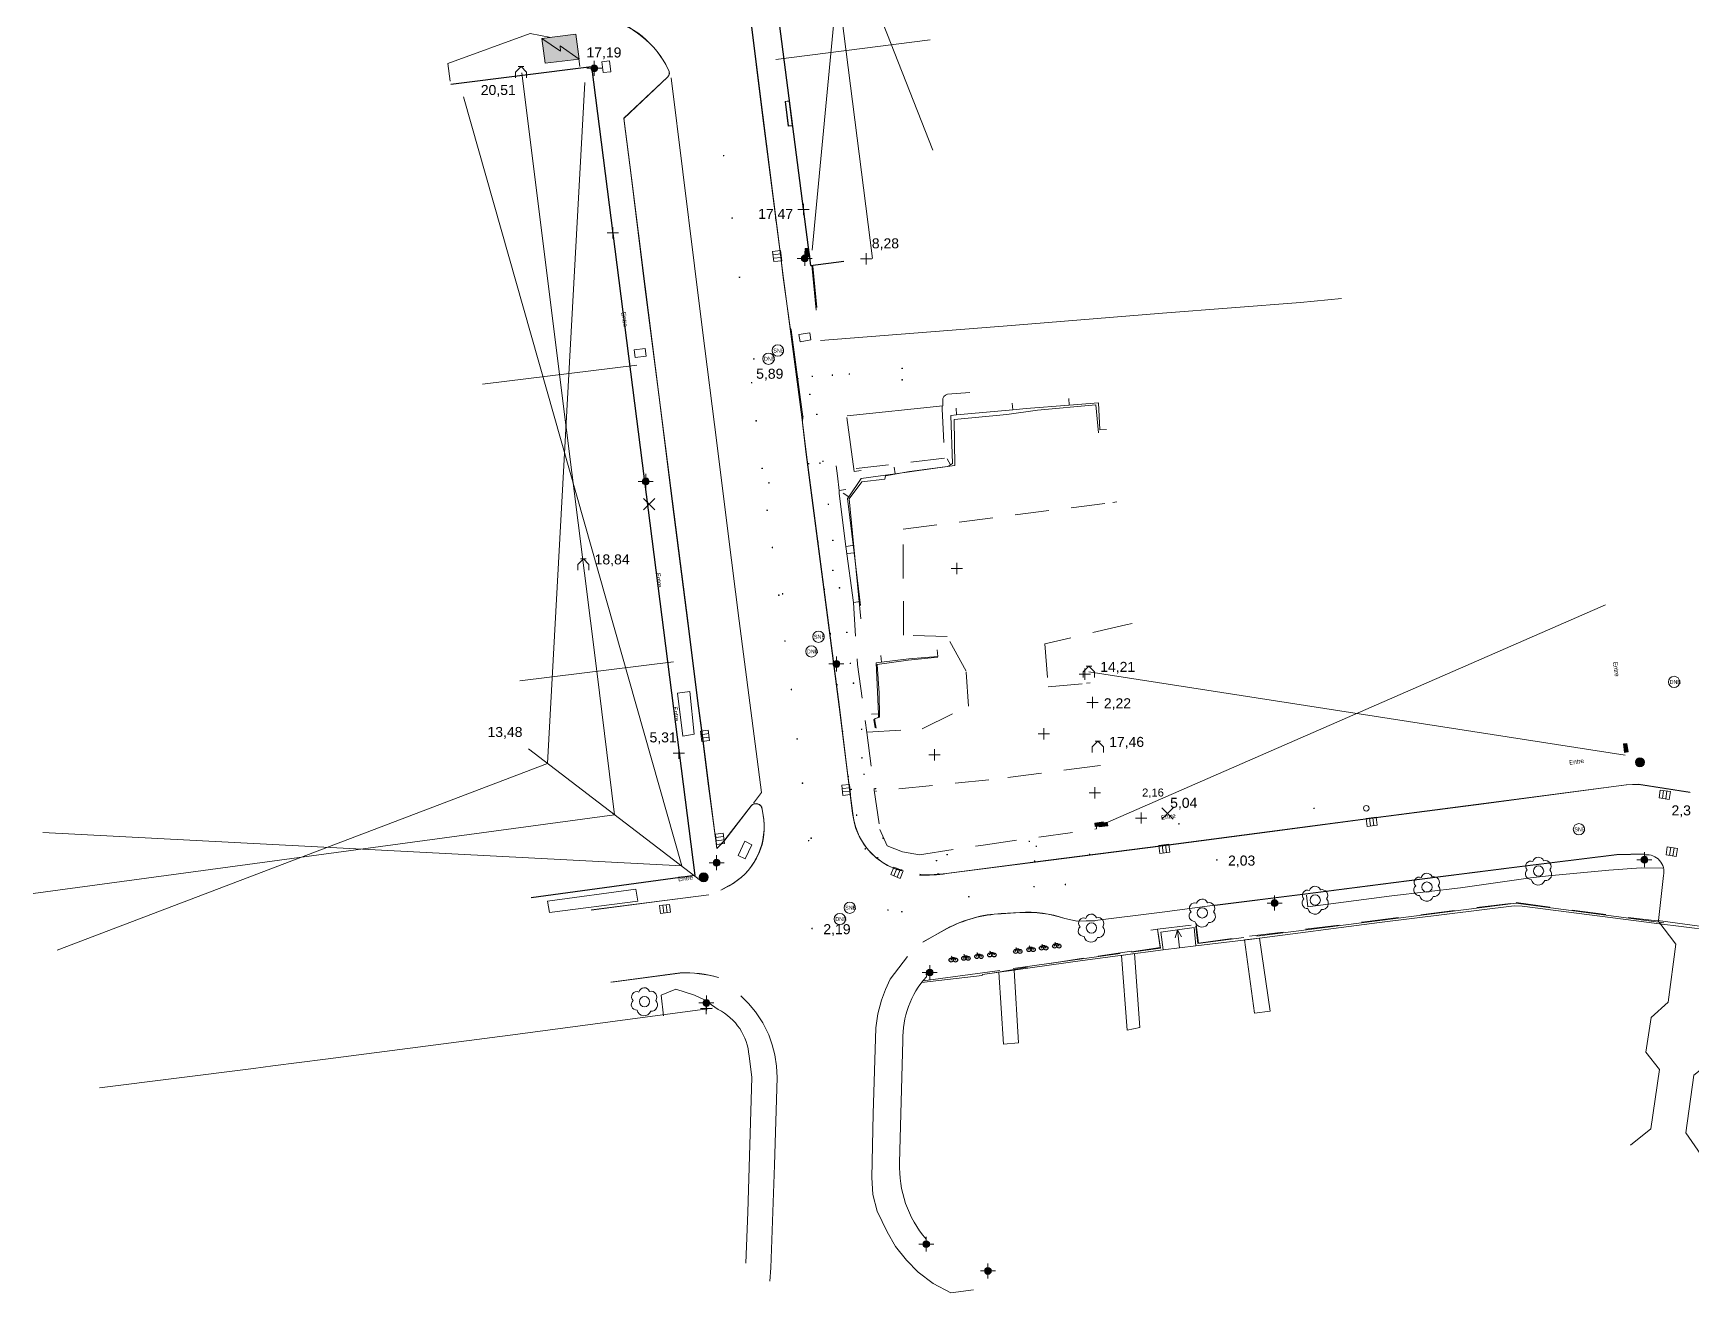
# Model space of a CAD drawing. Header units: metres. Extents: x 102202 to 102550, y 6536111 to 6536964.
# Drawn here: x 102213.7 to 102360.7, y 6536224.1 to 6536335.6 of the extents above; entities that cross this region are included whole.
import ezdxf
from ezdxf.enums import TextEntityAlignment as Align

# ---------------------------------------------------------------- set-up
doc = ezdxf.new("R2010")
doc.units = ezdxf.units.M
for name, pattern in [('BH90_KBK_BEF', [5, 3, -2]), ('BH90_KBK_GC', [3, 1, -2, 0]), ('HELDRAGEN', [0]), ('Heldragen__skalber__', [0])]:
    doc.linetypes.add(name, pattern=pattern)
for name, color, linetype, lineweight in [('Anläggning  linje - Bro', 7, 'BH90_STAKET_V', 0), ('Anläggning  linje - Övrigt', 7, 'HELDRAGEN', 0), ('Hydrografianläggning  linje - Brygga', 7, 'HELDRAGEN', 0), ('Höjdinformation  linje - Taknockslinje', 5, 'HELDRAGEN', 0), ('Höjdinformation  punkt - Golvhöjd', 1, 'HELDRAGEN', 0), ('Höjdinformation  punkt - Takhöjd', 1, 'HELDRAGEN', 0), ('Höjdtext - Golvhöjdsetikett nybyggnadskarta', 7, 'HELDRAGEN', 0), ('Höjdtext - Takfotsetikett', 7, 'HELDRAGEN', 0), ('Höjdtext - Takhöjdsetikett nybyggnadskarta', 7, 'HELDRAGEN', 0), ('Kommunikation  linje - Kantsten ök', 7, 'HELDRAGEN', 0), ('Kommunikation  linje - Målad körbanekant', 7, 'HELDRAGEN', 0), ('Kommunikation  punkt - Parkeringsmätare', 6, 'HELDRAGEN', 0), ('Ledningsanordning - Elanordning', 7, 'HELDRAGEN', 0), ('Terrängpunkt - Gatupunkt', 7, 'HELDRAGEN', 0), ('VA  punkt - NB spill', 1, 'HELDRAGEN', 0), ('VA  punkt - Spolpost', 5, 'HELDRAGEN', 0), ('Vägkant  linje - Gångbana', 7, 'BH90_KBK_GC', 0), ('Vägkant  linje - Körbana', 7, 'BH90_KBK_BEF', 0), ('Vägkant  linje - Körbana på tomt', 7, 'BH90_KBK_BEF', 0), ('Övrigt  linje - Stödmur  underkant', 7, 'HELDRAGEN', 0)]:
    doc.layers.add(name, color=color, linetype=linetype, lineweight=lineweight)
for name, color, linetype, lineweight, true_color in [('Byggnad  linje - Övrig byggnad', 7, 'HELDRAGEN', 9, 0x804000), ('Byggnadstillbehör  linje - Förbindelsegång', 7, 'HELDRAGEN', 0, 0x804000), ('Byggnadstillbehör  linje - Trappa', 7, 'HELDRAGEN', 0, 0x804000), ('Hydrografianläggning  linje - Kaj', 7, 'HELDRAGEN', 0, 0x666666), ('Höjdinformation  linje - Takbrytlinje', 7, 'HELDRAGEN', 0, 0x800080), ('Kartografi  linje  bebyggelse - Byggnad  beteckning', 7, 'HELDRAGEN', 0, 0x804000), ('Kartografi  linje  bebyggelse - Byggnadstillbehör  beteckning', 7, 'HELDRAGEN', 0, 0x804000), ('Kartografisk text höjd och stomnät - Gatuhöjd_etikett', 9, 'HELDRAGEN', 0, 0x808080), ('Kartografisk text höjd och stomnät - Markhöjd', 9, 'HELDRAGEN', 0, 0x808080), ('Kartografisk text höjd och stomnät - Sockehöjd_etikett', 7, 'HELDRAGEN', 0, 0x804000), ('Mark  punkt - Lövträd', 7, 'HELDRAGEN', 0, 0x008000), ('Markanordning  linje - Mur', 7, 'HELDRAGEN', 0, 0x666666), ('Markanordning  linje - Staket', 7, 'BH90_STAKET_V', 0, 0x059033), ('Markanordning  linje - Stödmur', 7, 'Continuous', 0, 0x666666), ('Markanordning  linje - Övrigt', 7, 'HELDRAGEN', 0, 0x666666), ('Terrängpunkt - Markhöjd', 7, 'HELDRAGEN', 0, 0x008000), ('Terrängpunkt - Ospecificerad', 7, 'HELDRAGEN', 0, 0x804000), ('VA  punkt - NB dag', 7, 'HELDRAGEN', 0, 0x008000), ('VA  punkt - RB', 7, 'HELDRAGEN', 0, 0x008000), ('VA  punkt - SB dag', 7, 'HELDRAGEN', 0, 0x008000), ('Övrigt  linje - Övrig linje', 7, 'HELDRAGEN', 0, 0x800080)]:
    doc.layers.add(name, color=color, linetype=linetype, lineweight=lineweight, true_color=true_color)
for name, color, linetype in [('Byggnad EJ_DB', 1, 'HELDRAGEN'), ('Cykelpollare', 1, 'HELDRAGEN'), ('Entre', 1, 'HELDRAGEN')]:
    doc.layers.add(name, color=color, linetype=linetype)
doc.styles.add('Arial', font='arial.ttf')
doc.styles.add('Arial Narrow', font='ARIALN.TTF')
doc.linetypes.add('BH90_STAKET_V', pattern='A,0,[1,tcsingleline.shx,S=0.707107,R=135,X=2.5,Y=0],0,[1,tcsingleline.shx,S=0.707107,R=135,X=2,Y=0],0,[1,tcsingleline.shx,S=2.5,R=0,X=0,Y=0],0,[1,tcsingleline.shx,S=2.5,R=0,X=2.5,Y=0],-5', length=5)

# ---------------------------------------------------------------- blocks, each defined once
blk = doc.blocks.new('Kryss', base_point=(106305.106, 6538322.0946))
at = {"color": 0, "linetype": 'HELDRAGEN'}
for points in [[(106304.606, 6538321.5946), (106305.606, 6538322.5946)], [(106304.606, 6538322.5946), (106305.606, 6538321.5946)]]:
    blk.add_lwpolyline(points, dxfattribs=at)
blk = doc.blocks.new('Takhöjd', base_point=(103707.200883, 6535346.45879))
at = {"color": 36, "true_color": 0x804000}
for points in [[(103707.200883, 6535346.95879), (103706.700883, 6535346.45879), (103706.700883, 6535345.95879)], [(103706.950883, 6535346.95879), (103707.450883, 6535346.95879)], [(103707.200883, 6535346.95879), (103707.700883, 6535346.45879), (103707.700883, 6535345.95879)]]:
    blk.add_lwpolyline(points, dxfattribs=at)
blk = doc.blocks.new('Entre', base_point=(102333.37, 6536268.22))
at = {"style": 'Arial Narrow'}
blk.add_text('Entre', height=0.4, dxfattribs=at).set_placement((102332.81, 6536268.06))
blk = doc.blocks.new('Cykel', base_point=(102323.37, 6536256.13))
at = {"color": 5}
for points in [[(102323.18, 6536256.13), (102323.26, 6536256.42)], [(102323.26, 6536256.42), (102323.2, 6536256.43)], [(102323.24, 6536256.35), (102323.48, 6536256.35), (102323.57, 6536256.13)]]:
    blk.add_lwpolyline(points, dxfattribs=at)
at = {"color": 7}
for centre in [(102323.18, 6536256.13), (102323.57, 6536256.13)]:
    blk.add_circle(centre, 0.175, dxfattribs=at)
blk = doc.blocks.new('HP', base_point=(102080.709706, 6536617.60651))
for points in [[(102080.709706, 6536617.10651), (102080.709706, 6536618.10651)], [(102080.209706, 6536617.60651), (102081.209706, 6536617.60651)]]:
    blk.add_lwpolyline(points)
blk = doc.blocks.new('Belysningsstolpe', base_point=(102676.543195, 6537864.24634, 6.866687))
at = {"true_color": 0xfafafa}
blk.add_hatch(color=7, dxfattribs=at).paths.add_polyline_path([(102676.843195, 6537864.24634, 1), (102676.243195, 6537864.24634, 0.9999999999)])
at = {"color": 30, "linetype": 'Heldragen__skalber__', "lineweight": 9, "true_color": 0xff8000, "elevation": 6.866687}
for points in [[(102676.243195, 6537864.24634), (102675.883195, 6537864.24634)], [(102676.543195, 6537864.54634), (102676.543195, 6537864.90634)], [(102676.543195, 6537863.94634), (102676.543195, 6537863.58634)], [(102676.843195, 6537864.24634), (102677.203195, 6537864.24634)]]:
    blk.add_lwpolyline(points, dxfattribs=at)
blk.add_lwpolyline([(102676.843195, 6537864.24634, 1), (102676.243195, 6537864.24634, 0.9999999999), (102676.843195, 6537864.24634)], format="xyb", close=True, dxfattribs=at)
blk = doc.blocks.new('Kabelskåp', base_point=(103540.74183, 6537148.87219, 10.10918))
at = {"color": 30, "true_color": 0xff8000, "elevation": 10.10918}
blk.add_lwpolyline([(103540.36683, 6537149.02219), (103541.11683, 6537149.02219), (103541.11683, 6537148.72219), (103540.36683, 6537148.72219)], close=True, dxfattribs=at)
for points in [[(103541.11683, 6537148.97219), (103540.36683, 6537148.97219)], [(103541.11683, 6537148.92219), (103540.36683, 6537148.92219)], [(103541.11683, 6537148.87219), (103540.36683, 6537148.87219)], [(103541.11683, 6537148.82219), (103540.36683, 6537148.82219)], [(103541.11683, 6537148.77219), (103540.36683, 6537148.77219)]]:
    blk.add_lwpolyline(points, dxfattribs=at)
blk = doc.blocks.new('Lövträd_w')
at = {"color": 0, "linetype": 'Heldragen__skalber__', "lineweight": 0}
for points in [[(-0.4, 0.04, 0.720759), (-0.26, -0.3)], [(-0.2, 0.34, 0.819803), (-0.4, 0.04)], [(0.18, 0.36, 0.738544), (-0.2, 0.34)], [(0.4, 0.04, 0.71659), (0.18, 0.36)], [(0.22, -0.34, 0.697285), (0.4, 0.04)], [(-0.26, -0.3, 0.754238), (0.22, -0.34)]]:
    blk.add_lwpolyline(points, format="xyb", dxfattribs=at)
at = {"color": 0, "lineweight": 0}
blk.add_circle((0, 0), 0.181, dxfattribs=at)
blk = doc.blocks.new('Rännstensbrunn', base_point=(102231.916048, 6536554.37006))
at = {"color": 96, "true_color": 0x008000}
blk.add_lwpolyline([(102231.466048, 6536554.72006), (102232.366048, 6536554.72006), (102232.366048, 6536554.02006), (102231.466048, 6536554.02006)], close=True, dxfattribs=at)
for points in [[(102231.766048, 6536554.72006), (102231.766048, 6536554.02006)], [(102232.066048, 6536554.72006), (102232.066048, 6536554.02006)]]:
    blk.add_lwpolyline(points, dxfattribs=at)
blk = doc.blocks.new('Spolbrunn dag', base_point=(102223.344592, 6536527.39477))
at = {"color": 96, "true_color": 0x008000}
for points in [[(102222.994592, 6536527.20112), (102222.994592, 6536527.58841)], [(102223.044592, 6536527.13019), (102223.044592, 6536527.65934)], [(102223.094592, 6536527.08252), (102223.094592, 6536527.70701)], [(102223.144592, 6536527.04835), (102223.144592, 6536527.74118)], [(102223.194592, 6536527.02396), (102223.194592, 6536527.76557)], [(102223.244592, 6536527.00747), (102223.244592, 6536527.78206)], [(102223.294592, 6536526.9979), (102223.294592, 6536527.79163)], [(102223.344592, 6536526.99477), (102223.344592, 6536527.79477)], [(102223.394592, 6536526.9979), (102223.394592, 6536527.79163)], [(102223.444592, 6536527.00747), (102223.444592, 6536527.78206)], [(102223.494592, 6536527.02396), (102223.494592, 6536527.76557)], [(102223.544592, 6536527.04835), (102223.544592, 6536527.74118)], [(102223.594592, 6536527.08252), (102223.594592, 6536527.70701)], [(102223.644592, 6536527.13019), (102223.644592, 6536527.65934)], [(102223.694592, 6536527.20112), (102223.694592, 6536527.58841)]]:
    blk.add_lwpolyline(points, dxfattribs=at)
blk.add_circle((102223.344592, 6536527.39477), 0.4, dxfattribs=at)
blk = doc.blocks.new('Nedstigningsbrunn dag', base_point=(102218.994955, 6536536.63797))
at = {"color": 96, "true_color": 0x008000}
blk.add_circle((102218.994955, 6536536.63797), 0.5, dxfattribs=at)
at = {"color": 96, "true_color": 0x008000, "style": 'Arial Narrow', "width": 1}
blk.add_text('DNB', height=0.35, dxfattribs=at).set_placement((102218.591904, 6536536.45851))
blk = doc.blocks.new('Nedstigningsbrunn spill', base_point=(102221.218769, 6536536.84013))
blk.add_circle((102221.218769, 6536536.84013), 0.5)
at = {"style": 'Arial Narrow', "width": 1}
blk.add_text('SNB', height=0.35, dxfattribs=at).set_placement((102220.815718, 6536536.66068))
blk = doc.blocks.new('VA-VSP', base_point=(93.92, 93.06))
blk.add_lwpolyline([(93.67, 93.06, 1), (94.17, 93.06, 1)], format="xyb", close=True)

msp = doc.modelspace()

# ---------------------------------------------------------------- hatches: boundary and pattern name
at = {"layer": 'Byggnad  linje - Övrig byggnad', "true_color": 0xd3cebc}
msp.add_hatch(color=9, dxfattribs=at).paths.add_polyline_path([(102258.75, 6536335.11), (102261.77, 6536335.47), (102262.06, 6536333.28), (102259.04, 6536332.92)])

# ---------------------------------------------------------------- linework, layer by layer
at = {"layer": 'Anläggning  linje - Bro', "linetype": 'BH90_STAKET_V'}
for points in [[(102355.15, 6536237.17), (102356.94, 6536238.62), (102357.71, 6536243.87), (102356.5, 6536245.41), (102356.97, 6536248.48), (102358.47, 6536249.81), (102359.14, 6536254.97)], [(102362.21, 6536254.58), (102361.56, 6536249.46), (102362.77, 6536247.74), (102362.35, 6536244.64), (102360.74, 6536243.37), (102360.05, 6536238.25), (102361.38, 6536236.35)]]:
    msp.add_lwpolyline(points, dxfattribs=at)
for points, elevation in [([(102292.8, 6536252.07, 0.195208), (102290.73, 6536246.42)], 2.27), ([(102290.43, 6536235.62, 0.18862), (102292.77, 6536228.86)], 2.35)]:
    msp.add_lwpolyline(points, format="xyb", dxfattribs=dict(at, elevation=elevation))
msp.add_lwpolyline([(102276.82, 6536226.73), (102276.98, 6536231.24), (102277.35, 6536243.15), (102277.1, 6536245.08, 0.262546), (102274.37, 6536249.17)], format="xyb", dxfattribs=at)
for points in [[(102359.14, 6536254.97, 2.3), (102357.55, 6536257.05, 2.26)], [(102292.77, 6536252.36, 2.27), (102292.8, 6536252.07, 2.27)], [(102290.73, 6536246.42, 2.33), (102290.43, 6536235.62, 2.35)]]:
    msp.add_polyline3d(points, dxfattribs=at)
at = {"layer": 'Anläggning  linje - Övrigt', "linetype": 'HELDRAGEN'}
msp.add_lwpolyline([(102269.53, 6536248.62), (102269.32, 6536250.45), (102270.61, 6536250.98), (102272.26, 6536250.44), (102273.16, 6536250.03), (102273.78, 6536249.6), (102274.37, 6536249.17)], dxfattribs=at)
msp.add_polyline3d([(102316.5, 6536256.42, 1.69), (102313.55, 6536256.03, 1.68), (102313.75, 6536254.46, 0), (102316.65, 6536254.8, 1.71)], close=True, dxfattribs=at)
msp.add_polyline3d([(102357.55, 6536257.05, 2.26), (102364.33, 6536256.15, 2.25)], dxfattribs=at)
at = {"layer": 'Byggnad  linje - Övrig byggnad', "linetype": 'HELDRAGEN'}
msp.add_polyline3d([(102258.75, 6536335.11, 8.64), (102261.77, 6536335.47, 8.6), (102262.06, 6536333.28, 8.36), (102259.04, 6536332.92, 8.36)], close=True, dxfattribs=at)
at = {"layer": 'Byggnad EJ_DB', "linetype": 'HELDRAGEN'}
msp.add_polyline3d([(102283.1, 6536386.41, 12.37), (102275.16, 6536385.21, 11.66), (102273.81, 6536383.57, 11.46), (102275.53, 6536370.21, 10.33), (102275.41, 6536370.18, 10.33), (102282.53, 6536315.02, 6.57), (102285.5, 6536315.4, 0)], dxfattribs=at)
at = {"layer": 'Byggnad EJ_DB'}
msp.add_polyline3d([(102250.69, 6536331.05, 8.09), (102263.16, 6536332.63, 8.23), (102272.29, 6536261.02, 2.11), (102257.8, 6536259.05, 2.12)], dxfattribs=at)
at = {"layer": 'Byggnadstillbehör  linje - Förbindelsegång', "linetype": 'HELDRAGEN'}
for points in [[(102271.23, 6536273.35), (102272.25, 6536273.55), (102271.86, 6536277.31), (102270.76, 6536277.16)], [(102259.27, 6536258.77), (102259.42, 6536257.75), (102267.26, 6536258.75), (102267.08, 6536259.82)]]:
    msp.add_lwpolyline(points, close=True, dxfattribs=at)
at = {"layer": 'Byggnadstillbehör  linje - Trappa', "linetype": 'HELDRAGEN'}
msp.add_polyline3d([(102280.65, 6536329.56, 7.8), (102280.32, 6536329.52, 7.8), (102280.59, 6536327.36, 7.8), (102280.93, 6536327.4, 7.8)], close=True, dxfattribs=at)
at = {"layer": 'Hydrografianläggning  linje - Brygga', "color": 7, "linetype": 'HELDRAGEN'}
for points in [[(102322.3, 6536255.5), (102323.24, 6536249.03), (102321.84, 6536248.85), (102320.97, 6536255.33)], [(102311.24, 6536254.12), (102311.69, 6536247.57), (102310.57, 6536247.35), (102310.08, 6536253.96)], [(102300.56, 6536252.66), (102300.96, 6536246.21), (102299.63, 6536246.12), (102299.21, 6536252.47)]]:
    msp.add_lwpolyline(points, close=True, dxfattribs=at)
at = {"layer": 'Hydrografianläggning  linje - Kaj', "color": 251, "linetype": 'HELDRAGEN', "true_color": 0x666666}
for points in [[(102397.54, 6536251.53, 2.39), (102392.56, 6536252.2, 2.35), (102374.69, 6536254.57, 2.13), (102364.65, 6536255.89, 2.03), (102357.47, 6536256.79, 1.92), (102345.56, 6536258.31, 1.85), (102344.84, 6536258.35, 1.85), (102332.93, 6536256.86, 1.81), (102321.6, 6536255.41, 1.74), (102316.65, 6536254.8, 1.71)], [(102313.55, 6536256.03, 1.68), (102313.75, 6536254.46, 1.74), (102306.61, 6536253.5, 1.71), (102297.77, 6536252.27, 1.62), (102297.74, 6536252.19, 1.75), (102292.37, 6536251.55, 2.24)], [(102219.6, 6536242.25, 1.86), (102233.22, 6536243.96, 1.94), (102234.94, 6536244.18, 1.93), (102239.59, 6536244.79, 1.93), (102256.63, 6536246.98, 1.91), (102273.85, 6536249.29, 2.26)]]:
    msp.add_polyline3d(points, dxfattribs=at)
at = {"layer": 'Höjdinformation  linje - Takbrytlinje', "color": 216, "linetype": 'HELDRAGEN', "true_color": 0x800080}
for points in [[(102279.47, 6536333.24), (102293.14, 6536334.99)], [(102253.5, 6536304.51), (102267.16, 6536306.2)], [(102256.81, 6536278.27), (102270.41, 6536279.95)], [(102257.57, 6536272.24), (102272.81, 6536260.59)]]:
    msp.add_lwpolyline(points, dxfattribs=at)
at = {"layer": 'Höjdinformation  linje - Taknockslinje', "color": 5, "linetype": 'HELDRAGEN'}
for points in [[(102288.02, 6536315.62), (102280.99, 6536370.99)], [(102256.99, 6536332.06), (102260.33, 6536305.36)], [(102260.33, 6536305.36), (102263.61, 6536279.11)], [(102263.61, 6536279.11), (102265.19, 6536266.41), (102213.72, 6536259.43)]]:
    msp.add_lwpolyline(points, dxfattribs=at)
at = {"layer": 'Kartografi  linje  bebyggelse - Byggnad  beteckning', "linetype": 'HELDRAGEN'}
for points in [[(102282.68, 6536316.37), (102287.81, 6536370.46)], [(102276.37, 6536368.46), (102293.37, 6536325.23)], [(102262.55, 6536331.21), (102259.25, 6536270.95)], [(102251.81, 6536329.94), (102271.14, 6536261.88)], [(102352.93, 6536284.99), (102308.87, 6536265.74)], [(102354.67, 6536271.67), (102307.17, 6536279.06)], [(102215.84, 6536254.43), (102259.25, 6536270.95)], [(102214.57, 6536264.83), (102271.14, 6536261.88)]]:
    msp.add_lwpolyline(points, dxfattribs=at)
msp.add_polyline3d([(102258.75, 6536335.11, 8.64), (102260.42, 6536333.99, 8.64), (102260.38, 6536334.45, 8.64), (102262.06, 6536333.28, 8.36)], dxfattribs=at)
at = {"layer": 'Kartografi  linje  bebyggelse - Byggnadstillbehör  beteckning', "linetype": 'HELDRAGEN'}
for points in [[(102314.82, 6536255.51), (102315.02, 6536256.23), (102315.4, 6536255.59)], [(102315.2, 6536254.63), (102315.02, 6536256.23)]]:
    msp.add_lwpolyline(points, dxfattribs=at)
at = {"layer": 'Kommunikation  linje - Kantsten ök', "color": 7, "linetype": 'HELDRAGEN'}
for points, elevation in [([(102264.23, 6536336.91, -0.229127), (102269.95, 6536332.36, -0.360631)], 8.5), ([(102269.95, 6536332.36, -0.360631), (102269.88, 6536331.69)], 8.02), ([(102277.32, 6536267.23, -0.611329), (102278.25, 6536266.91)], 2.21), ([(102286.29, 6536266.51, 0.291489), (102290.16, 6536261.59)], 2.08), ([(102278.4, 6536265.96, -0.306853), (102275.29, 6536260.11)], 2.2), ([(102294.55, 6536261.22, -0.02991), (102292.41, 6536261.08)], 2.11), ([(102294.65, 6536256.34, -0.107975), (102299.43, 6536257.65)], 2.13), ([(102301.09, 6536257.75, -0.093828), (102305.05, 6536257.23)], 2.09), ([(102270.97, 6536252.4, -0.080342), (102274.38, 6536252.01)], 2.04)]:
    msp.add_lwpolyline(points, format="xyb", dxfattribs=dict(at, elevation=elevation))
for points in [[(102271.23, 6536383.62, 11.26), (102271.33, 6536382.77, 11.2), (102271.48, 6536381.78, 11.06), (102271.72, 6536379.65, 10.92), (102271.79, 6536379.04, 10.95), (102272.59, 6536372.75, 10.49), (102273.12, 6536369.04, 10.23), (102274.25, 6536360.2, 9.65), (102276.05, 6536346.05, 8.8), (102277.16, 6536337.53, 8.26), (102278.32, 6536328.35, 7.66), (102279.89, 6536315.99, 6.61), (102280.13, 6536313.94, 6.45), (102280.75, 6536309.54, 5.97), (102280.83, 6536309.33, 5.96), (102281.85, 6536301.63, 5.25), (102281.83, 6536301.16, 5.23), (102282.17, 6536298.5, 4.93), (102282.78, 6536293.76, 4.41), (102284.31, 6536282.02, 3.15), (102285.1, 6536275.92, 2.53), (102285.78, 6536270.36, 2.13), (102286.04, 6536268.31, 2.12), (102286.29, 6536266.51, 2.08)], [(102269.88, 6536331.69, 7.97), (102266, 6536328.03, 7.72), (102266.68, 6536322.74, 7.32), (102267.88, 6536313.13, 6.47), (102269.1, 6536303.56, 5.57), (102270.45, 6536292.97, 4.46), (102271.69, 6536283.34, 3.35), (102272.54, 6536276.49, 2.57), (102272.96, 6536273.43, 2.4), (102273.45, 6536269.38, 2.23), (102274.24, 6536263.44, 2.06)], [(102360.4, 6536268.4, 2.36), (102355.86, 6536269.11, 2.29), (102354.78, 6536269.06, 2.32), (102342.12, 6536267.39, 2.23), (102331.9, 6536266.08, 2.1), (102323.18, 6536264.93, 2.1), (102313.76, 6536263.69, 2.07), (102303.59, 6536262.39, 2.08), (102294.55, 6536261.22, 2.11)], [(102274.28, 6536263.45, 2.06), (102274.86, 6536264.03, 2.07), (102277.32, 6536267.23, 2.21)], [(102278.25, 6536266.91, 2.22), (102278.4, 6536265.96, 2.2)], [(102318.35, 6536258.39, 2.04), (102326.11, 6536259.36, 2.06), (102336.45, 6536260.68, 2.12), (102345.07, 6536261.77, 2.26), (102353.89, 6536262.87, 2.39), (102356.4, 6536262.92, 2.33)], [(102290.16, 6536261.59, 1.95), (102290.65, 6536261.54, 1.95)], [(102292.41, 6536261.08, 2.04), (102292.22, 6536261.16, 2.02)], [(102273.54, 6536259.33, 2.01), (102269.38, 6536258.8, 2.07), (102263.14, 6536257.98, 2.08)], [(102275.29, 6536260.11, 2.05), (102274.59, 6536259.74, 2)], [(102299.43, 6536257.65, 2.09), (102301.09, 6536257.75, 2.09)], [(102292.51, 6536255.15, 2.15), (102294.65, 6536256.34, 2.13)], [(102305.05, 6536257.23, 2.03), (102306.14, 6536256.98, 1.98), (102307.7, 6536257.03, 2.01)], [(102264.95, 6536251.58, 1.99), (102270.97, 6536252.4, 2.04)]]:
    msp.add_polyline3d(points, dxfattribs=at)
at = {"layer": 'Kommunikation  linje - Målad körbanekant', "color": 7, "linetype": 'HELDRAGEN'}
msp.add_polyline3d([(102277.48, 6536267.43, 2.18), (102278.19, 6536268.37, 2.24), (102277.17, 6536276.32, 2.71), (102276.24, 6536283.57, 3.38), (102275.23, 6536291.5, 4.26), (102274.25, 6536299.32, 5.17), (102272.98, 6536309.3, 6.2), (102272.28, 6536314.97, 6.71), (102270.2, 6536331.62, 7.95)], dxfattribs=at)
at = {"layer": 'Markanordning  linje - Mur', "color": 251, "linetype": 'HELDRAGEN', "true_color": 0x666666}
msp.add_polyline3d([(102283.05, 6536311.05, 6.21), (102282.66, 6536315.04, 6.57)], dxfattribs=at)
at = {"layer": 'Markanordning  linje - Staket', "color": 104, "linetype": 'BH90_STAKET_V', "true_color": 0x059033}
msp.add_lwpolyline([(102259.56, 6536335.2), (102257.71, 6536335.55), (102250.44, 6536332.89), (102250.63, 6536331.31)], dxfattribs=at)
for points in [[(102262.03, 6536333.3, 8.35), (102262.11, 6536332.62, 8.29)], [(102282.75, 6536314.94, 0), (102283.11, 6536311.3, 6.35)], [(102322.07, 6536255.66, 1.74), (102344.98, 6536258.58, 1.86), (102358.1, 6536256.85, 2.27)], [(102316.65, 6536256.54, 1.68), (102316.84, 6536255.02, 1.71), (102320.92, 6536255.55, 1.74)], [(102310.96, 6536254.25, 1.71), (102313.53, 6536254.59, 1.71), (102313.3, 6536256.11, 1.71)], [(102300.47, 6536252.81, 1.65), (102309.96, 6536254.12, 1.73)], [(102292.52, 6536251.72, 2.27), (102299.29, 6536252.63, 1.63)]]:
    msp.add_polyline3d(points, dxfattribs=at)
at = {"layer": 'Markanordning  linje - Stödmur', "color": 251, "linetype": 'Continuous', "true_color": 0x666666}
for points in [[(102305.45, 6536302.65), (102305.4, 6536303.25)], [(102295.48, 6536301.8), (102294.96, 6536301.75)], [(102294.96, 6536301.75), (102295.12, 6536297.48)], [(102295.48, 6536301.8), (102295.43, 6536302.4)], [(102300.46, 6536302.24), (102295.48, 6536301.8)], [(102300.46, 6536302.24), (102300.41, 6536302.84)], [(102301.63, 6536302.35), (102300.46, 6536302.24)], [(102305.45, 6536302.65), (102301.63, 6536302.35)], [(102308.05, 6536302.86), (102305.45, 6536302.65)], [(102308.15, 6536300.47), (102308.05, 6536302.86)], [(102286.42, 6536296.78), (102285.77, 6536301.56)], [(102308.15, 6536300.47), (102308.75, 6536300.5)], [(102294.94, 6536297.38), (102294.65, 6536297.9)], [(102294.94, 6536297.38), (102294.66, 6536297.22)], [(102295.12, 6536297.48), (102294.94, 6536297.38)], [(102295.12, 6536297.48), (102295.12, 6536297.48)], [(102295.12, 6536297.48), (102295.12, 6536297.48)], [(102284.93, 6536296.39), (102284.81, 6536297.29)], [(102285.07, 6536295.11), (102284.93, 6536296.39)], [(102287.02, 6536296.15), (102285.92, 6536294.53)], [(102286.42, 6536296.78), (102287.02, 6536296.86)], [(102290.03, 6536296.57), (102287.02, 6536296.15)], [(102290.03, 6536296.57), (102289.95, 6536297.16)], [(102294.66, 6536297.22), (102290.03, 6536296.57)], [(102294.66, 6536297.22), (102294.66, 6536297.22)], [(102294.66, 6536297.22), (102294.66, 6536297.22)], [(102285.07, 6536295.11), (102285.66, 6536295.18)], [(102285.09, 6536294.87), (102285.07, 6536295.11)], [(102285.55, 6536291.06), (102285.09, 6536294.87)], [(102285.09, 6536294.87), (102285.09, 6536294.87)], [(102285.09, 6536294.87), (102285.09, 6536294.87)], [(102285.92, 6536294.53), (102285.42, 6536294.87)], [(102285.92, 6536294.53), (102285.83, 6536294.4)], [(102285.83, 6536294.4), (102286.41, 6536289.59)], [(102285.67, 6536290.15), (102285.55, 6536291.06)], [(102285.55, 6536291.06), (102285.55, 6536291.06)], [(102285.55, 6536291.06), (102285.55, 6536291.06)], [(102285.67, 6536290.15), (102286.27, 6536290.23)], [(102286.34, 6536285.19), (102285.67, 6536290.15)], [(102286.41, 6536289.59), (102285.81, 6536289.52)], [(102286.41, 6536289.59), (102286.97, 6536284.93)], [(102286.34, 6536285.19), (102286.93, 6536285.27)], [(102288.83, 6536279.91), (102288.35, 6536279.85)], [(102288.35, 6536279.85), (102288.55, 6536275.35)], [(102288.83, 6536279.91), (102288.76, 6536280.51)], [(102291.26, 6536280.2), (102288.83, 6536279.91)], [(102293.81, 6536280.4), (102291.26, 6536280.2)], [(102293.81, 6536280.4), (102293.76, 6536281)], [(102288.55, 6536275.35), (102287.95, 6536275.32)], [(102288.55, 6536275.35), (102288.57, 6536275.03)], [(102288.57, 6536275.03), (102288.15, 6536274.83)], [(102288.15, 6536274.83), (102288.28, 6536274.09)], [(102288.57, 6536275.03), (102288.57, 6536275.03)], [(102288.57, 6536275.03), (102288.57, 6536275.03)], [(102313.26, 6536256.28), (102312.66, 6536256.19)], [(102313.26, 6536256.28), (102313.51, 6536254.65)], [(102313.51, 6536254.65), (102310.97, 6536254.29)], [(102313.51, 6536254.65), (102313.51, 6536254.65)], [(102313.51, 6536254.65), (102313.51, 6536254.65)]]:
    msp.add_lwpolyline(points, dxfattribs=at)
at = {"layer": 'Markanordning  linje - Övrigt', "color": 251, "linetype": 'HELDRAGEN', "true_color": 0x666666}
for points in [[(102264.18, 6536332.08, 8.11), (102264.86, 6536332.15, 8.11), (102264.74, 6536333.12, 8.2), (102264.08, 6536333.04, 8.21)], [(102282.58, 6536308.43, 5.86), (102282.49, 6536309.06, 5.95), (102281.52, 6536308.92, 5.9), (102281.64, 6536308.25, 5.84)], [(102267.01, 6536306.86, 5.93), (102267.99, 6536306.98, 5.93), (102267.9, 6536307.66, 5.99), (102266.94, 6536307.54, 5.99)], [(102276.14, 6536262.81, 2.11), (102276.73, 6536264.06, 2.15), (102277.35, 6536263.76, 2.15), (102276.76, 6536262.52, 2.12)]]:
    msp.add_polyline3d(points, close=True, dxfattribs=at)
at = {"layer": 'Vägkant  linje - Gångbana', "color": 7, "linetype": 'BH90_KBK_BEF', "lineweight": 0}
for points in [[(102286.34, 6536285.19, 0), (102286.7, 6536279.69, 2.93), (102287.54, 6536273.69, 2.4), (102288.19, 6536268.58, 2.2), (102288.69, 6536265.1, 2.1), (102289.32, 6536263.67, 2.07), (102290.68, 6536263.12, 2.1), (102292.2, 6536262.87, 2.13), (102297.82, 6536263.73, 2.13), (102307.86, 6536265.15, 2.09), (102307.82, 6536265.57, 2.09), (102308.87, 6536265.74, 0)], [(102313.26, 6536256.28, 1.92), (102316.68, 6536256.7, 1.92), (102316.89, 6536255.04, 1.89), (102321.4, 6536255.66, 1.91), (102331.62, 6536256.93, 1.95), (102345.03, 6536258.63, 2.03), (102355.16, 6536257.29, 2.08), (102357.5, 6536257.01, 2.22)], [(102310.97, 6536254.33, 1.85), (102306.7, 6536253.72, 1.73), (102298.25, 6536252.34, 1.63)]]:
    msp.add_polyline3d(points, dxfattribs=at)
at = {"layer": 'Vägkant  linje - Körbana', "color": 7, "linetype": 'HELDRAGEN'}
for points, elevation in [([(102264.22, 6536336.94, -0.232525), (102269.96, 6536332.33, -0.394928)], 8.42), ([(102269.96, 6536332.33, -0.394928), (102269.89, 6536331.68)], 8.01), ([(102294.26, 6536303.03, -0.401591), (102294.67, 6536303.63)], 5.45), ([(102277.29, 6536267.21, -0.650952), (102278.27, 6536266.91)], 2.18), ([(102286.27, 6536266.52, 0.311765), (102290.63, 6536261.44)], 2.04), ([(102278.42, 6536265.98, -0.307184), (102275.33, 6536260.13)], 2.18), ([(102294.57, 6536261.2, -0.043631), (102292.2, 6536261.07)], 2.02), ([(102294.61, 6536256.33, -0.11136), (102299.43, 6536257.67)], 2.06), ([(102301.06, 6536257.76, -0.106694), (102305.07, 6536257.22)], 2.03), ([(102270.99, 6536252.41, -0.084332), (102274.4, 6536252.02)], 2.02)]:
    msp.add_lwpolyline(points, format="xyb", dxfattribs=dict(at, elevation=elevation))
for points in [[(102271.22, 6536383.6, 11.18), (102271.48, 6536381.73, 11.03), (102272.59, 6536372.72, 10.4), (102273.1, 6536369.01, 10.17), (102274.24, 6536360.25, 9.59), (102276.03, 6536346.03, 8.73), (102277.14, 6536337.56, 8.19), (102278.3, 6536328.3, 7.54), (102279.88, 6536315.95, 6.54), (102280.14, 6536313.86, 6.34), (102280.74, 6536309.41, 5.91), (102281.76, 6536301.59, 5.18), (102282.14, 6536298.52, 4.84), (102282.75, 6536293.78, 4.34), (102284.29, 6536282.05, 3.1), (102285.07, 6536275.96, 2.48), (102285.79, 6536270.32, 2.1), (102286.27, 6536266.52, 2.04)], [(102269.89, 6536331.68, 7.95), (102266.02, 6536328.04, 7.67), (102266.69, 6536322.77, 7.26), (102267.89, 6536313.15, 6.39), (102269.12, 6536303.59, 5.5), (102270.47, 6536293, 4.38), (102270.46, 6536293.01, 4.38), (102271.7, 6536283.35, 3.28), (102272.56, 6536276.48, 2.56), (102272.97, 6536273.44, 2.34), (102273.48, 6536269.42, 2.19), (102274.25, 6536263.43, 2.06), (102274.83, 6536264.04, 2.04), (102277.29, 6536267.21, 2.18)], [(102329.54, 6536312.08, 4.79), (102325.92, 6536311.75, 4.73), (102313.71, 6536310.78, 5.12), (102300.35, 6536309.71, 5.5), (102283.43, 6536308.38, 5.91)], [(102294.67, 6536303.63, 5.45), (102296.64, 6536303.77, 5.38)], [(102285.79, 6536301.71, 5.46), (102294.26, 6536302.6, 5.53), (102294.26, 6536303.03, 5.45)], [(102360.41, 6536268.39, 2.36), (102355.87, 6536269.08, 2.28), (102354.77, 6536269.05, 2.28), (102342.15, 6536267.38, 2.16), (102331.87, 6536266.05, 2.04), (102323.2, 6536264.9, 2.01), (102313.78, 6536263.66, 1.97), (102303.62, 6536262.37, 2.02), (102294.57, 6536261.2, 2.02)], [(102278.27, 6536266.91, 2.2), (102278.42, 6536265.98, 2.18)], [(102305.07, 6536257.22, 2), (102306.13, 6536257, 1.98), (102307.75, 6536257.05, 1.98), (102313.67, 6536257.8, 1.97), (102318.33, 6536258.41, 2.02), (102326.12, 6536259.38, 2.03), (102336.46, 6536260.7, 2.07), (102345.11, 6536261.8, 2.21), (102353.93, 6536262.9, 2.33), (102356.4, 6536262.94, 2.31)], [(102273.55, 6536259.31, 1.99), (102269.41, 6536258.79, 1.97), (102263.13, 6536257.96, 1.98)], [(102275.33, 6536260.13, 2.01), (102274.59, 6536259.72, 1.99)], [(102299.43, 6536257.67, 2.05), (102301.06, 6536257.76, 2.03)], [(102292.49, 6536255.14, 2.1), (102294.61, 6536256.33, 2.06)], [(102296.97, 6536224.38, 1.96), (102294.97, 6536224.11, 1.97), (102293.39, 6536224.92, 2.02), (102292.07, 6536225.93, 2.05), (102291.04, 6536227, 2.13), (102290.06, 6536228.19, 2.24), (102289.32, 6536229.51, 2.27), (102288.45, 6536231.34, 2.27), (102288.07, 6536232.8, 2.28), (102287.97, 6536234.3, 2.3), (102288.09, 6536239.94, 2.34), (102288.33, 6536247.56, 2.25), (102288.51, 6536248.79, 2.24), (102288.82, 6536249.99, 2.22), (102289.17, 6536250.95, 2.2), (102289.6, 6536251.87, 2.17), (102291.12, 6536253.86, 2.11)], [(102264.87, 6536251.58, 1.92), (102270.99, 6536252.41, 2.02)], [(102276.37, 6536250.39, 2.2), (102277.06, 6536249.71, 2.21), (102277.67, 6536248.98, 2.21), (102278.33, 6536247.99, 2.22), (102278.85, 6536246.92, 2.23), (102279.16, 6536246.06, 2.24), (102279.39, 6536245.17, 2.25), (102279.54, 6536244.17, 2.26), (102279.58, 6536243.16, 2.27), (102279.36, 6536235.41, 2.28), (102279.03, 6536226.31, 2.17), (102278.95, 6536225.13, 2.13)]]:
    msp.add_polyline3d(points, dxfattribs=at)
at = {"layer": 'Vägkant  linje - Körbana på tomt', "color": 7, "linetype": 'BH90_KBK_BEF', "lineweight": 0}
for points in [[(102294.19, 6536302.59, 0), (102294.2, 6536302.34, 0), (102294.4, 6536297.95, 5.58), (102286.58, 6536297.04, 5.53)], [(102287.55, 6536273.71, 2.4), (102292.42, 6536274.02, 2.16), (102296.54, 6536276.03, 2.21), (102296.33, 6536279.1, 2.61), (102294.64, 6536282.19, 2.92), (102290.77, 6536282.31, 3.22), (102290.74, 6536291.68, 3.25), (102309.32, 6536294.04, 0), (102309.67, 6536294.09, 0)], [(102311.02, 6536283.33, 0), (102310.47, 6536283.2, 2.09), (102303.3, 6536281.54, 2.29), (102303.59, 6536277.74, 2.11), (102306.97, 6536278.04, 1.96), (102307.3, 6536278.07, 0)], [(102308.23, 6536270.78, 0), (102307.94, 6536270.74, 0), (102298.33, 6536269.49, 2.06), (102288.31, 6536268.48, 2.2)]]:
    msp.add_polyline3d(points, dxfattribs=at)
at = {"layer": 'Övrigt  linje - Stödmur  underkant', "color": 7, "linetype": 'HELDRAGEN'}
for points in [[(102280.93, 6536327.38, 7.57), (102280.57, 6536327.34, 7.57), (102280.3, 6536329.53, 7.74), (102280.65, 6536329.58, 7.74)], [(102286.99, 6536283.74, 3.21), (102285.96, 6536294.37, 3.3), (102287.09, 6536295.86, 3.41), (102289.13, 6536296.09, 3.23), (102289.17, 6536296.4, 3.4), (102291.31, 6536296.78, 3.26), (102295.33, 6536297.3, 2.9), (102295.25, 6536301.37, 3.19), (102299.92, 6536301.84, 3.27), (102302.65, 6536302.22, 4.22), (102307.81, 6536302.67, 4.03), (102308.04, 6536300.2, 3.76)], [(102288.34, 6536274.07, 2.26), (102288.21, 6536274.91, 2.4), (102288.65, 6536275.03, 2.04), (102288.61, 6536277.18, 1.69), (102288.43, 6536279.71, 1.96), (102291.19, 6536280.1, 1.89), (102293.81, 6536280.35, 2.03)]]:
    msp.add_polyline3d(points, dxfattribs=at)
at = {"layer": 'Övrigt  linje - Övrig linje', "color": 216, "linetype": 'HELDRAGEN', "true_color": 0x800080, "elevation": 2.34}
msp.add_lwpolyline([(102358.07, 6536261.03, 0.509332), (102356.42, 6536262.86)], format="xyb", dxfattribs=at)
at = {"layer": 'Övrigt  linje - Övrig linje', "color": 216, "linetype": 'HELDRAGEN', "true_color": 0x800080}
for points in [[(102358, 6536261.69, 2.33), (102356.08, 6536261.72, 2.33), (102353.23, 6536261.51, 2.32), (102347.89, 6536260.99, 2.25), (102346.3, 6536260.83, 2.22), (102340.09, 6536259.95, 2.15), (102334.02, 6536259.22, 2.07), (102326.56, 6536258.26, 1.97), (102326.46, 6536259.28, 2.03)], [(102357.61, 6536257.05, 2.25), (102358.07, 6536261.03, 2.34)]]:
    msp.add_polyline3d(points, dxfattribs=at)

# ---------------------------------------------------------------- block references
at = {"layer": 'Cykelpollare'}
for p in [(102302.06, 6536254.47, 1.87), (102303.18, 6536254.61, 1.87), (102304.34, 6536254.78, 1.87), (102295.18, 6536253.55, 2.03), (102296.3, 6536253.7, 1.96), (102297.45, 6536253.86, 1.91), (102298.6, 6536254, 1.87), (102300.89, 6536254.31, 1.85)]:
    msp.add_blockref('Cykel', p, dxfattribs=at)
at = {"layer": 'Entre'}
for p, xscale, yscale, zscale, rotation in [((102266.03, 6536310.33, 6.28), 0.9999999995099522, 0.9999999995099522, 0.9999999995099522, 278.594150194725), ((102269.07, 6536287.26, 3.9), 1.000000000296819, 1.000000000296819, 1.000000000296819, 277.4988606143584), ((102353.82, 6536279.38, 2.46), 0.9999999999293651, 0.9999999999293651, 0.9999999999293651, 278.0330541598753), ((102270.58, 6536275.42, 2.57), 0.9999999998839132, 0.9999999998839132, 0.9999999998839132, 277.3076717855028), ((102350.27, 6536271.06, 2.35), 1.000000000013197, 1.000000000013197, 1.000000000013197, 7.464250040806115), ((102314.13, 6536266.2, 2.13), 1.000000000024306, 1.000000000024306, 1.000000000024306, 8.483440838969305), ((102271.38, 6536260.74, 2.12), 0.9999999999758157, 0.9999999999758157, 0.9999999999758157, 7.338034165716786)]:
    msp.add_blockref('Entre', p, dxfattribs=dict(at, xscale=xscale, yscale=yscale, zscale=zscale, rotation=rotation))
at = {"layer": 'Höjdinformation  punkt - Golvhöjd', "linetype": 'HELDRAGEN'}
msp.add_blockref('Kryss', (102314.14, 6536266.52, 2.16), dxfattribs=at)
at = {"layer": 'Höjdinformation  punkt - Takhöjd', "linetype": 'HELDRAGEN'}
for p in [(102256.91, 6536332.11, 20.51), (102262.43, 6536288.56, 18.84), (102307.19, 6536279.05, 14.21), (102307.98, 6536272.41, 17.46)]:
    msp.add_blockref('Takhöjd', p, dxfattribs=at)
at = {"layer": 'Kommunikation  punkt - Parkeringsmätare', "color": 6, "linetype": 'HELDRAGEN'}
msp.add_blockref('Kryss', (102268.27, 6536293.88, 4.65), dxfattribs=at)
at = {"layer": 'Ledningsanordning - Elanordning'}
for p in [(102263.4, 6536332.46, 8.15), (102282.03, 6536315.64, 6.62), (102267.95, 6536295.91, 4.84), (102284.83, 6536279.75, 2.92), (102274.23, 6536262.16, 2.05), (102356.37, 6536262.43, 2.36), (102323.63, 6536258.59, 2.04), (102293.1, 6536252.45, 2.18), (102273.32, 6536249.75, 2.24), (102292.79, 6536228.41, 2.3), (102298.25, 6536226.04, 2)]:
    msp.add_blockref('Belysningsstolpe', p, dxfattribs=at)
at = {"layer": 'Ledningsanordning - Elanordning', "color": 0}
for p, rotation in [((102282.27, 6536316.15, 6.66), 277.4099999920711), ((102354.72, 6536272.32, 2.41), 97.63300000235425), ((102308.11, 6536265.57, 2.09), 7.325000010080147), ((102308.46, 6536265.53, 2.09), 7.385000010078464)]:
    msp.add_blockref('Kabelskåp', p, dxfattribs=dict(at, rotation=rotation))
at = {"layer": 'Mark  punkt - Lövträd', "color": 96, "linetype": 'HELDRAGEN', "true_color": 0x008000, "xscale": 2.5, "yscale": 2.5}
for p in [(102347, 6536261.43, 2.24), (102337.12, 6536260.01, 2.02), (102327.23, 6536258.86, 1.96), (102317.23, 6536257.72, 2), (102307.41, 6536256.39, 1.91), (102267.84, 6536249.87, 1.95)]:
    msp.add_blockref('Lövträd_w', p, dxfattribs=at)
at = {"layer": 'Terrängpunkt - Gatupunkt', "color": 7, "linetype": 'HELDRAGEN', "xscale": 0.1, "yscale": 0.1, "zscale": 0.1}
for p in [(102274.85, 6536324.74, 7.44), (102275.6, 6536319.21, 7.02), (102276.26, 6536313.97, 6.57), (102277.52, 6536306.74, 5.89), (102277.33, 6536304.64, 5.67), (102281.42, 6536305, 5.56), (102282.7, 6536305.2, 5.59), (102284.48, 6536305.31, 5.62), (102285.98, 6536305.41, 5.66), (102290.66, 6536305.91, 5.6), (102290.66, 6536304.9, 5.58), (102282.48, 6536303.61, 5.47), (102281.87, 6536301.67, 5.27), (102283.1, 6536301.84, 5.32), (102277.73, 6536301.27, 5.31), (102282.38, 6536297.48, 4.84), (102283.38, 6536297.52, 4.86), (102283.64, 6536297.69, 4.87), (102278.26, 6536297.06, 4.87), (102278.86, 6536295.78, 4.7), (102278.7, 6536293.35, 4.42), (102284.12, 6536293.88, 4.46), (102279.17, 6536290.06, 4.05), (102283.21, 6536290.51, 4.07), (102284.52, 6536290.69, 4.11), (102284.52, 6536288.03, 3.84), (102279.74, 6536285.84, 3.6), (102280.07, 6536285.96, 3.6), (102283.77, 6536286.36, 3.62), (102285.11, 6536286.49, 3.65), (102280.28, 6536281.78, 3.15), (102284.3, 6536282.42, 3.19), (102285.76, 6536282.55, 3.23), (102286.07, 6536279.8, 2.97), (102280.85, 6536277.49, 2.75), (102284.89, 6536277.92, 2.72), (102286.35, 6536278.05, 2.69), (102285.38, 6536273.76, 2.37), (102287.07, 6536273.97, 2.45), (102281.36, 6536273.12, 2.43), (102287.1, 6536271.44, 2.31), (102285.89, 6536269.79, 2.14), (102287.28, 6536269.99, 2.21), (102281.83, 6536269.2, 2.25), (102286.14, 6536268.65, 2.15), (102288.29, 6536268.72, 2.2), (102327.12, 6536266.97, 2.17), (102286.62, 6536266.37, 2.23), (102315.16, 6536265.6, 2.13), (102282.37, 6536264.12, 2.14), (102282.6, 6536264.34, 2.13), (102288.96, 6536264.34, 2.06), (102301.91, 6536264.05, 2.12), (102302.53, 6536263.62, 2.15), (102287.39, 6536263.39, 2.05), (102288.49, 6536262.59, 2.01), (102293.7, 6536262.35, 2.16), (102294.64, 6536262.88, 2.13), (102302.38, 6536262.3, 2.06), (102307.25, 6536262.89, 2.09), (102318.51, 6536262.41, 2.03), (102293.84, 6536261.17, 2.12), (102296.56, 6536259.15, 2.06), (102302.33, 6536260.05, 2.03), (102305.11, 6536260.23, 2.04), (102289.4, 6536257.97, 2.09), (102290.63, 6536257.83, 2.08), (102282.68, 6536256.34, 2.19)]:
    msp.add_blockref('HP', p, dxfattribs=at)
at = {"layer": 'Terrängpunkt - Markhöjd', "color": 96, "linetype": 'HELDRAGEN', "true_color": 0x008000}
for p in [(102281.91, 6536319.97, 7.02), (102265.03, 6536317.91, 7), (102295.49, 6536288.21, 2.88), (102306.84, 6536278.86, 1.87), (102303.21, 6536273.57, 2.1), (102293.51, 6536271.72, 2.05), (102307.71, 6536268.34, 1.88), (102273.31, 6536249.26, 2.24)]:
    msp.add_blockref('HP', p, dxfattribs=at)
at = {"layer": 'Terrängpunkt - Ospecificerad', "color": 36, "linetype": 'HELDRAGEN', "true_color": 0x804000}
for p in [(102287.47, 6536315.61, 8.28), (102307.51, 6536276.33, 2.22), (102270.88, 6536271.86, 5.31), (102311.81, 6536266.12, 5.04)]:
    msp.add_blockref('HP', p, dxfattribs=at)
at = {"layer": 'VA  punkt - NB dag', "color": 96, "linetype": 'HELDRAGEN', "true_color": 0x008000}
for p in [(102278.82, 6536306.76, 5.81), (102282.62, 6536280.86, 2.99), (102359, 6536278.16, 2.42), (102285.14, 6536257.18, 2.12)]:
    msp.add_blockref('Nedstigningsbrunn dag', p, dxfattribs=at)
at = {"layer": 'VA  punkt - NB spill', "color": 1, "linetype": 'HELDRAGEN'}
for p in [(102279.65, 6536307.49, 5.82), (102283.25, 6536282.16, 3.11), (102350.57, 6536265.12, 2.28), (102286.01, 6536258.18, 2.1)]:
    msp.add_blockref('Nedstigningsbrunn spill', p, dxfattribs=at)
at = {"layer": 'VA  punkt - RB', "color": 96, "linetype": 'HELDRAGEN', "true_color": 0x008000}
for p, rotation in [((102279.59, 6536315.84, 6.53), 96.78400000237846), ((102273.2, 6536273.39, 2.35), 97.47500000235873), ((102285.7, 6536268.61, 2.05), 96.08500000239843), ((102358.17, 6536268.18, 2.29), 351.5099999899531), ((102332.22, 6536265.78, 2.01), 186.9800000049453), ((102274.52, 6536264.28, 1.96), 97.17000000236744), ((102313.87, 6536263.39, 1.95), 7.35100002036897), ((102358.79, 6536263.14, 2.26), 350.9939999899679), ((102290.2, 6536261.27, 1.91), 158.5500000006131), ((102269.66, 6536258.07, 1.93), 186.4769999998149)]:
    msp.add_blockref('Rännstensbrunn', p, dxfattribs=dict(at, rotation=rotation))
at = {"layer": 'VA  punkt - SB dag', "color": 96, "linetype": 'HELDRAGEN', "true_color": 0x008000}
for p in [(102355.97, 6536271.05, 2.36), (102273.08, 6536260.88, 2.09)]:
    msp.add_blockref('Spolbrunn dag', p, dxfattribs=at)
at = {"layer": 'VA  punkt - Spolpost', "color": 5, "linetype": 'HELDRAGEN'}
msp.add_blockref('VA-VSP', (102331.75, 6536266.98, 2.13), dxfattribs=at)

# ---------------------------------------------------------------- texts
at = {"layer": 'Höjdtext - Golvhöjdsetikett nybyggnadskarta', "style": 'Arial'}
msp.add_text('2,16', height=0.709, rotation=360, dxfattribs=at).set_placement((102311.9, 6536268.02))
at = {"layer": 'Höjdtext - Takfotsetikett', "style": 'Arial'}
for s, p in [('17,19', (102265.8, 6536333.42)), ('17,47', (102281, 6536319.14)), ('13,48', (102257.04, 6536273.29))]:
    msp.add_text(s, height=0.886, rotation=360, dxfattribs=at).set_placement(p, align=Align.RIGHT)
at = {"layer": 'Höjdtext - Takhöjdsetikett nybyggnadskarta', "style": 'Arial'}
for s, p in [('20,51', (102253.35, 6536330.1)), ('18,84', (102263.43, 6536288.56)), ('14,21', (102308.19, 6536279.05)), ('17,46', (102308.98, 6536272.41))]:
    msp.add_text(s, height=0.886, rotation=360, dxfattribs=at).set_placement(p)
at = {"layer": 'Kartografisk text höjd och stomnät - Gatuhöjd_etikett', "style": 'Arial'}
for s, p in [('5,89', (102277.73, 6536304.99)), ('2,03', (102319.51, 6536261.91)), ('2,19', (102283.68, 6536255.84))]:
    msp.add_text(s, height=0.886, rotation=360, dxfattribs=at).set_placement(p)
at = {"layer": 'Kartografisk text höjd och stomnät - Markhöjd', "style": 'Arial'}
msp.add_text('2,3', height=0.886, rotation=360, dxfattribs=at).set_placement((102358.77, 6536266.35))
at = {"layer": 'Kartografisk text höjd och stomnät - Sockehöjd_etikett', "color": 36, "true_color": 0x804000, "style": 'Arial'}
for s, p in [('8,28', (102287.97, 6536316.53)), ('2,22', (102308.51, 6536275.83)), ('5,31', (102268.29, 6536272.81)), ('5,04', (102314.38, 6536267.02))]:
    msp.add_text(s, height=0.886, rotation=360, dxfattribs=at).set_placement(p)

doc.saveas('drawing.dxf')
